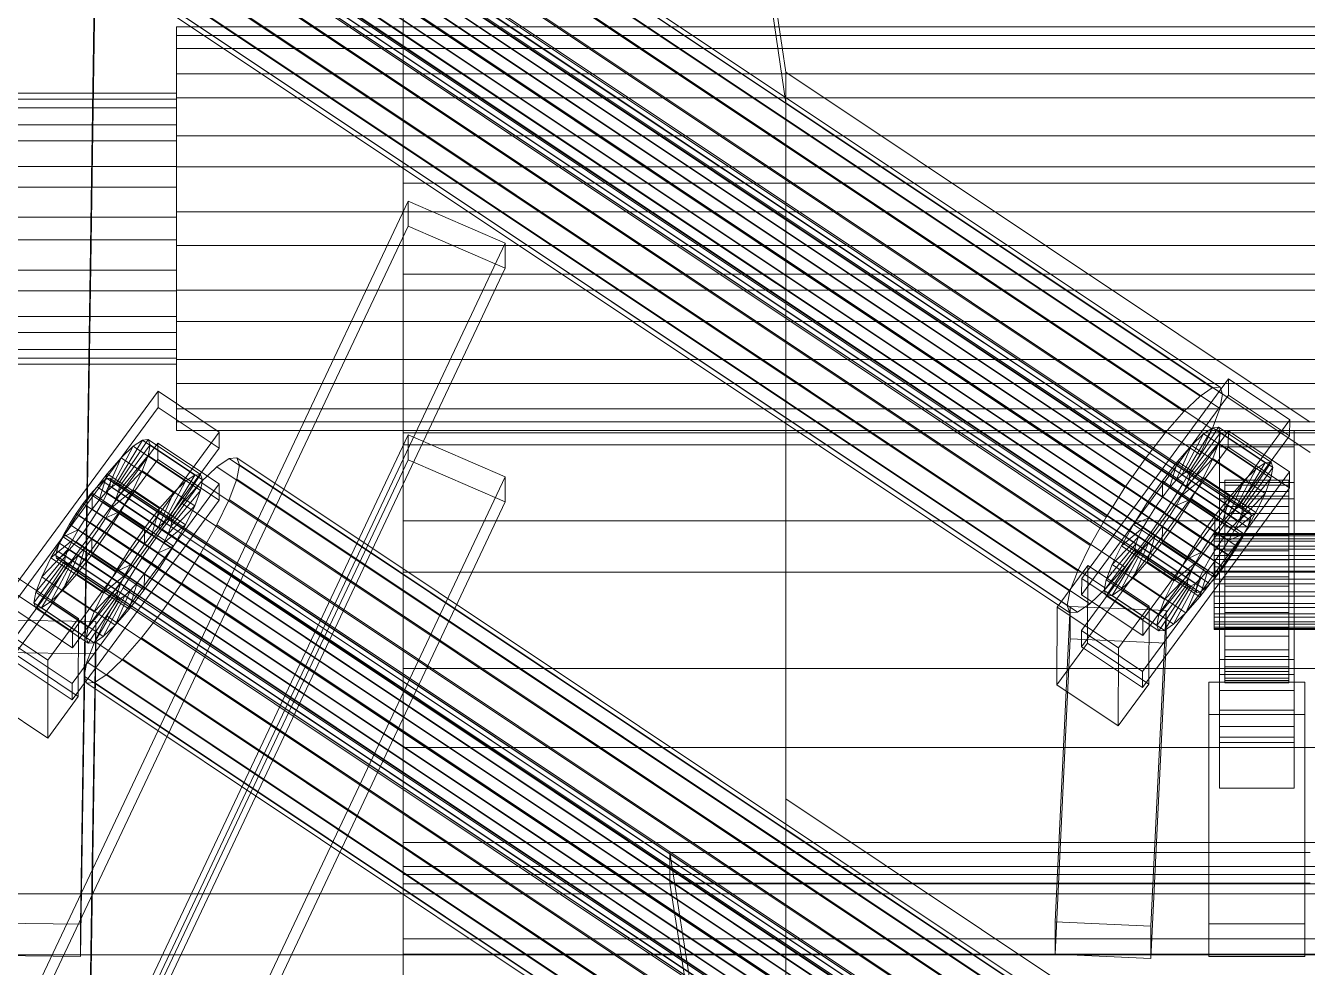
# Model space of a CAD drawing. Header units: millimetres. Extents: x -1970 to 34302, y -65268 to 6837.
# Drawn here: x -370.8 to -130.5, y -32648.5 to -32471.9 of the extents above; entities that cross this region are included whole.
import ezdxf

# ---------------------------------------------------------------- set-up
doc = ezdxf.new("R2010")
doc.units = ezdxf.units.MM
doc.layers.add('frontal_C01', color=7, linetype='Continuous', lineweight=0)
doc.layers.add('frontal_C02', color=7, linetype='Continuous', lineweight=0)

msp = doc.modelspace()

# ---------------------------------------------------------------- linework, layer by layer
at = {"layer": 'frontal_C01'}
for p, q in [((-250, -32332.673), (-228.298, -32480.607)), ((-228.298, -32486.326), (-250, -32338.392)), ((-332.629, -32416.798), (-148.32, -32539.796)), ((-331.181, -32416.683), (-146.872, -32539.682)), ((-334.938, -32418.346), (-150.629, -32541.344)), ((-330.692, -32418.009), (-146.383, -32541.007)), ((-357.415, -32422.101), (-143.617, -32564.778)), ((-356.348, -32421.082), (-142.549, -32563.76)), ((-355.53, -32420.534), (-141.731, -32563.211)), ((-355.022, -32421.911), (-141.224, -32564.589)), ((-355.017, -32420.493), (-141.218, -32563.171)), ((-354.844, -32420.963), (-141.045, -32563.641)), ((-337.95, -32421.221), (-153.641, -32544.219)), ((-331.197, -32420.685), (-146.887, -32543.684)), ((-358.659, -32423.52), (-144.861, -32566.198)), ((-355.541, -32423.273), (-141.742, -32565.951)), ((-332.659, -32424.529), (-148.35, -32547.528)), ((-146.196, -32567.922), (-359.995, -32425.244)), ((-357.434, -32426.845), (-143.635, -32569.523)), ((-356.363, -32424.956), (-142.565, -32567.634)), ((-341.461, -32425.227), (-157.152, -32548.225)), ((-362.578, -32429.121), (-148.779, -32571.799)), ((-361.332, -32427.154), (-147.533, -32569.832)), ((-358.68, -32428.812), (-144.881, -32571.49)), ((-334.981, -32429.279), (-150.672, -32552.278)), ((-363.648, -32431.011), (-149.85, -32573.689)), ((-360.017, -32430.723), (-146.218, -32573.401)), ((-160.922, -32553.09), (-345.231, -32430.092)), ((-364.989, -32434.056), (-151.191, -32576.734)), ((-364.471, -32432.694), (-150.672, -32575.372)), ((-362.596, -32433.866), (-148.798, -32576.544)), ((-361.352, -32432.447), (-147.554, -32575.124)), ((-365.168, -32435.004), (-151.369, -32577.682)), ((-364.995, -32435.474), (-151.196, -32578.152)), ((-364.482, -32435.433), (-150.683, -32578.111)), ((-363.664, -32434.885), (-149.865, -32577.563)), ((-349.002, -32435.484), (-164.693, -32558.482)), ((-338.003, -32434.612), (-153.694, -32557.61)), ((-352.519, -32441.035), (-168.21, -32564.033)), ((-341.52, -32440.163), (-157.211, -32563.161)), ((-345.291, -32445.554), (-160.982, -32568.553)), ((-357.646, -32447.376), (-360.514, -32640.376)), ((-355.541, -32446.367), (-171.232, -32569.365)), ((-357.863, -32451.117), (-173.554, -32574.115)), ((-349.061, -32450.419), (-164.752, -32573.417)), ((-360.514, -32646.464), (-357.646, -32453.464)), ((-359.326, -32454.961), (-175.016, -32577.959)), ((-352.572, -32454.426), (-168.263, -32577.424)), ((-300, -32501.4), (-300, -32455.157)), ((-359.83, -32457.637), (-175.521, -32580.635)), ((-355.584, -32457.301), (-171.275, -32580.299)), ((-359.341, -32458.963), (-175.032, -32581.961)), ((-357.893, -32458.848), (-173.584, -32581.846)), ((-342.5, -32476.171), (-342.5, -32472.077)), ((-342.5, -32472.077), (-342.5, -32473.747)), ((342.5, -32472.077), (-342.5, -32472.077)), ((-300, -32471.662), (-300, -32518.488)), ((-342.5, -32473.747), (-342.5, -32480.929)), ((342.5, -32473.747), (-342.5, -32473.747)), ((-342.5, -32485.407), (-342.5, -32476.171)), ((342.5, -32476.171), (-342.5, -32476.171)), ((-342.5, -32480.929), (-342.5, -32492.528)), ((342.5, -32480.929), (-342.5, -32480.929)), ((-130, -32546.206), (-228.298, -32480.607)), ((-228.298, -32480.607), (-228.298, -32616.845)), ((-228.298, -32480.607), (-228.298, -32486.326)), ((-342.5, -32484.533), (-450.5, -32484.533)), ((-342.5, -32485.654), (-342.5, -32484.533)), ((-342.5, -32484.533), (-342.5, -32487.28)), ((-342.5, -32485.654), (-450.5, -32485.654)), ((-342.5, -32498.378), (-342.5, -32485.407)), ((342.5, -32485.407), (-342.5, -32485.407)), ((-342.5, -32490.474), (-342.5, -32485.654)), ((-228.298, -32622.564), (-228.298, -32486.326)), ((-228.298, -32486.326), (-130, -32551.925)), ((-342.5, -32487.28), (-450.5, -32487.28)), ((-342.5, -32487.28), (-342.5, -32493.478)), ((-342.5, -32490.474), (-450.5, -32490.474)), ((-342.5, -32498.257), (-342.5, -32490.474)), ((-342.5, -32493.478), (-450.5, -32493.478)), ((-342.5, -32492.528), (-342.5, -32506.778)), ((342.5, -32492.528), (-342.5, -32492.528)), ((-342.5, -32493.478), (-342.5, -32502.183)), ((-342.5, -32498.257), (-450.5, -32498.257)), ((-342.5, -32507.82), (-342.5, -32498.257)), ((-342.5, -32513.11), (-342.5, -32498.378)), ((-342.5, -32498.378), (342.5, -32498.378)), ((-300, -32548.226), (-300, -32501.4)), ((300, -32501.4), (-300, -32501.4)), ((-450.5, -32502.183), (-342.5, -32502.183)), ((-342.5, -32502.183), (-342.5, -32512.069)), ((-342.5, -32507.82), (-450.5, -32507.82)), ((-342.5, -32506.778), (-342.5, -32521.511)), ((342.5, -32506.778), (-342.5, -32506.778)), ((-342.5, -32517.706), (-342.5, -32507.82)), ((-342.5, -32512.069), (-450.5, -32512.069)), ((-342.5, -32512.069), (-342.5, -32521.632)), ((-342.5, -32527.361), (-342.5, -32513.11)), ((342.5, -32513.11), (-342.5, -32513.11)), ((-342.5, -32517.706), (-450.5, -32517.706)), ((-342.5, -32526.411), (-342.5, -32517.706)), ((-300, -32518.488), (-300, -32564.732)), ((300, -32518.488), (-300, -32518.488)), ((-342.5, -32521.632), (-450.5, -32521.632)), ((-342.5, -32521.511), (-342.5, -32534.482)), ((342.5, -32521.511), (-342.5, -32521.511)), ((-342.5, -32521.632), (-342.5, -32529.415)), ((-342.5, -32526.411), (-450.5, -32526.411)), ((-342.5, -32532.608), (-342.5, -32526.411)), ((-342.5, -32538.96), (-342.5, -32527.361)), ((342.5, -32527.361), (-342.5, -32527.361)), ((-342.5, -32529.415), (-450.5, -32529.415)), ((-342.5, -32529.415), (-342.5, -32534.234)), ((-342.5, -32532.608), (-450.5, -32532.608)), ((-342.5, -32535.356), (-342.5, -32532.608)), ((-342.5, -32534.234), (-450.5, -32534.234)), ((-342.5, -32534.234), (-342.5, -32535.356)), ((-342.5, -32534.482), (-342.5, -32543.718)), ((342.5, -32534.482), (-342.5, -32534.482)), ((-342.5, -32535.356), (-450.5, -32535.356)), ((-342.5, -32546.141), (-342.5, -32538.96)), ((342.5, -32538.96), (-342.5, -32538.96)), ((-172.809, -32575.571), (-145.277, -32538.128)), ((-150.629, -32541.344), (-148.32, -32539.796)), ((-148.32, -32539.796), (-146.872, -32539.682)), ((-146.872, -32539.682), (-146.383, -32541.007)), ((-145.289, -32541.171), (-145.277, -32538.128)), ((-145.277, -32538.128), (-133.809, -32545.781)), ((-373.501, -32577.878), (-345.969, -32540.434)), ((-345.981, -32543.478), (-345.969, -32540.434)), ((-345.969, -32540.434), (-334.501, -32548.088)), ((-145.289, -32541.171), (-172.821, -32578.615)), ((-153.641, -32544.219), (-150.629, -32541.344)), ((-146.383, -32541.007), (-146.887, -32543.684)), ((-133.821, -32548.825), (-145.289, -32541.171)), ((-345.981, -32543.478), (-373.513, -32580.922)), ((-334.513, -32551.131), (-345.981, -32543.478)), ((-342.5, -32543.718), (-342.5, -32547.812)), ((342.5, -32543.718), (-342.5, -32543.718)), ((-157.152, -32548.225), (-153.641, -32544.219)), ((-146.887, -32543.684), (-148.35, -32547.528)), ((-342.5, -32547.812), (-342.5, -32546.141)), ((342.5, -32546.141), (-342.5, -32546.141)), ((-133.809, -32545.781), (-161.341, -32583.225)), ((-153.199, -32555.558), (-148.226, -32547.281)), ((-152.686, -32555.518), (-147.143, -32547.195)), ((-148.226, -32547.281), (-149.953, -32548.438)), ((-147.143, -32547.195), (-148.226, -32547.281)), ((-148.226, -32547.281), (-138.396, -32553.841)), ((-147.143, -32547.195), (-137.313, -32553.755)), ((-146.777, -32548.187), (-147.143, -32547.195)), ((-133.809, -32545.781), (-133.821, -32548.825)), ((-334.501, -32548.088), (-362.033, -32585.531)), ((-353.892, -32557.865), (-348.918, -32549.587)), ((-353.378, -32557.824), (-347.835, -32549.502)), ((-348.918, -32549.587), (-350.645, -32550.745)), ((-347.835, -32549.502), (-348.918, -32549.587)), ((-348.918, -32549.587), (-339.088, -32556.147)), ((-347.835, -32549.502), (-338.005, -32556.062)), ((-347.47, -32550.493), (-347.835, -32549.502)), ((342.5, -32547.812), (-342.5, -32547.812)), ((-334.501, -32548.088), (-334.513, -32551.131)), ((-300, -32592.444), (-300, -32548.226)), ((300, -32548.226), (-300, -32548.226)), ((-172.847, -32585.311), (-145.315, -32547.868)), ((-161.353, -32586.268), (-133.821, -32548.825)), ((-160.922, -32553.09), (-157.152, -32548.225)), ((-154.017, -32556.107), (-149.953, -32548.438)), ((-152.513, -32555.987), (-146.777, -32548.187)), ((-149.953, -32548.438), (-152.207, -32550.589)), ((-148.35, -32547.528), (-150.672, -32552.278)), ((-149.953, -32548.438), (-140.123, -32554.998)), ((-147.155, -32550.188), (-146.777, -32548.187)), ((-147, -32550.863), (-147, -32547.819)), ((-147, -32547.819), (-133, -32547.819)), ((-147, -32593.541), (-147, -32547.819)), ((-146.777, -32548.187), (-136.948, -32554.746)), ((-145.327, -32550.911), (-145.315, -32547.868)), ((-145.315, -32547.868), (-133.847, -32555.521)), ((-133, -32547.819), (-133, -32550.863)), ((-133, -32547.819), (-133, -32593.541)), ((-373.539, -32587.618), (-346.008, -32550.175)), ((-362.045, -32588.575), (-334.513, -32551.131)), ((-354.71, -32558.413), (-350.645, -32550.745)), ((-353.205, -32558.294), (-347.47, -32550.493)), ((-350.645, -32550.745), (-352.899, -32552.896)), ((-350.645, -32550.745), (-340.816, -32557.305)), ((-347.847, -32552.495), (-347.47, -32550.493)), ((-347.47, -32550.493), (-337.64, -32557.053)), ((-346.02, -32553.218), (-346.008, -32550.175)), ((-346.008, -32550.175), (-334.539, -32557.828)), ((-145.327, -32550.911), (-172.859, -32588.355)), ((-155.085, -32557.125), (-152.207, -32550.589)), ((-152.207, -32550.589), (-154.833, -32553.586)), ((-152.692, -32556.936), (-147.155, -32550.188)), ((-152.207, -32550.589), (-142.377, -32557.149)), ((-148.249, -32553.064), (-147.155, -32550.188)), ((-147.155, -32550.188), (-137.325, -32556.748)), ((-133, -32550.863), (-147, -32550.863)), ((-147, -32550.863), (-147, -32596.585)), ((-133.859, -32558.565), (-145.327, -32550.911)), ((-133, -32596.585), (-133, -32550.863)), ((-346.02, -32553.218), (-373.551, -32590.662)), ((-355.777, -32559.432), (-352.899, -32552.896)), ((-352.899, -32552.896), (-355.525, -32555.893)), ((-353.384, -32559.242), (-347.847, -32552.495)), ((-352.899, -32552.896), (-343.069, -32559.456)), ((-348.941, -32555.371), (-347.847, -32552.495)), ((-347.847, -32552.495), (-338.017, -32559.055)), ((-334.551, -32560.872), (-346.02, -32553.218)), ((-332.629, -32553.036), (-334.938, -32554.584)), ((-331.181, -32552.922), (-332.629, -32553.036)), ((-332.629, -32553.036), (-148.32, -32676.035)), ((-331.197, -32556.924), (-330.692, -32554.247)), ((-330.692, -32554.247), (-331.181, -32552.922)), ((-331.181, -32552.922), (-146.872, -32675.92)), ((-330.692, -32554.247), (-146.383, -32677.246)), ((-164.693, -32558.482), (-160.922, -32553.09)), ((-154.833, -32553.586), (-157.653, -32557.225)), ((-156.329, -32558.545), (-154.833, -32553.586)), ((-154.833, -32553.586), (-145.003, -32560.146)), ((-150.672, -32552.278), (-153.694, -32557.61)), ((-153.21, -32558.298), (-148.249, -32553.064)), ((-149.985, -32556.617), (-148.249, -32553.064)), ((-148.249, -32553.064), (-138.419, -32559.624)), ((-138.396, -32553.841), (-143.369, -32562.118)), ((-137.313, -32553.755), (-142.856, -32562.077)), ((-140.123, -32554.998), (-138.396, -32553.841)), ((-138.396, -32553.841), (-137.313, -32553.755)), ((-137.313, -32553.755), (-136.948, -32554.746)), ((-355.525, -32555.893), (-358.345, -32559.532)), ((-357.021, -32560.852), (-355.525, -32555.893)), ((-355.53, -32556.772), (-356.348, -32557.32)), ((-355.017, -32556.731), (-355.53, -32556.772)), ((-355.53, -32556.772), (-141.731, -32699.45)), ((-355.525, -32555.893), (-345.695, -32562.453)), ((-354.844, -32557.201), (-355.017, -32556.731)), ((-355.017, -32556.731), (-141.218, -32699.409)), ((-353.902, -32560.604), (-348.941, -32555.371)), ((-350.678, -32558.924), (-348.941, -32555.371)), ((-348.941, -32555.371), (-339.111, -32561.931)), ((-339.088, -32556.147), (-344.062, -32564.425)), ((-338.005, -32556.062), (-343.549, -32564.384)), ((-340.816, -32557.305), (-339.088, -32556.147)), ((-339.088, -32556.147), (-338.005, -32556.062)), ((-338.005, -32556.062), (-337.64, -32557.053)), ((-334.938, -32554.584), (-337.95, -32557.459)), ((-334.938, -32554.584), (-150.629, -32677.582)), ((-133.847, -32555.521), (-161.379, -32592.965)), ((-155.085, -32557.125), (-154.017, -32556.107)), ((-154.033, -32559.981), (-149.985, -32556.617)), ((-154.017, -32556.107), (-153.199, -32555.558)), ((-144.188, -32562.666), (-154.017, -32556.107)), ((-153.199, -32555.558), (-152.686, -32555.518)), ((-143.369, -32562.118), (-153.199, -32555.558)), ((-152.513, -32555.987), (-152.692, -32556.936)), ((-142.856, -32562.077), (-152.686, -32555.518)), ((-152.686, -32555.518), (-152.513, -32555.987)), ((-142.683, -32562.547), (-152.513, -32555.987)), ((-152.246, -32560.606), (-149.985, -32556.617)), ((-149.985, -32556.617), (-140.156, -32563.177)), ((-140.123, -32554.998), (-144.188, -32562.666)), ((-137.325, -32556.748), (-142.862, -32563.495)), ((-136.948, -32554.746), (-142.683, -32562.547)), ((-142.377, -32557.149), (-140.123, -32554.998)), ((-137.325, -32556.748), (-138.419, -32559.624)), ((-136.948, -32554.746), (-137.325, -32556.748)), ((-133.847, -32555.521), (-133.859, -32558.565)), ((-334.539, -32557.828), (-362.071, -32595.271)), ((-357.415, -32558.339), (-358.659, -32559.758)), ((-356.348, -32557.32), (-357.415, -32558.339)), ((-357.415, -32558.339), (-143.617, -32701.017)), ((-356.348, -32557.32), (-142.549, -32699.998)), ((-355.777, -32559.432), (-354.71, -32558.413)), ((-355.541, -32559.511), (-355.022, -32558.149)), ((-355.022, -32558.149), (-354.844, -32557.201)), ((-355.022, -32558.149), (-141.224, -32700.827)), ((-354.844, -32557.201), (-141.045, -32699.879)), ((-354.725, -32562.287), (-350.678, -32558.924)), ((-354.71, -32558.413), (-353.892, -32557.865)), ((-344.88, -32564.973), (-354.71, -32558.413)), ((-353.384, -32559.242), (-353.902, -32560.604)), ((-353.892, -32557.865), (-353.378, -32557.824)), ((-344.062, -32564.425), (-353.892, -32557.865)), ((-353.205, -32558.294), (-353.384, -32559.242)), ((-343.554, -32565.802), (-353.384, -32559.242)), ((-343.549, -32564.384), (-353.378, -32557.824)), ((-353.378, -32557.824), (-353.205, -32558.294)), ((-343.376, -32564.854), (-353.205, -32558.294)), ((-352.938, -32562.912), (-350.678, -32558.924)), ((-350.678, -32558.924), (-340.848, -32565.484)), ((-340.816, -32557.305), (-344.88, -32564.973)), ((-338.017, -32559.055), (-343.554, -32565.802)), ((-337.64, -32557.053), (-343.376, -32564.854)), ((-343.069, -32559.456), (-340.816, -32557.305)), ((-337.95, -32557.459), (-341.461, -32561.465)), ((-338.017, -32559.055), (-339.111, -32561.931)), ((-337.64, -32557.053), (-338.017, -32559.055)), ((-337.95, -32557.459), (-153.641, -32680.457)), ((-334.539, -32557.828), (-334.551, -32560.872)), ((-332.659, -32560.768), (-331.197, -32556.924)), ((-331.197, -32556.924), (-146.887, -32679.922)), ((-168.21, -32564.033), (-164.693, -32558.482)), ((-161.391, -32596.008), (-133.859, -32558.565)), ((-157.653, -32557.225), (-160.474, -32561.258)), ((-157.653, -32557.225), (-157.665, -32560.269)), ((-157.665, -32560.269), (-156.329, -32558.545)), ((-147.823, -32563.785), (-157.653, -32557.225)), ((-153.694, -32557.61), (-157.211, -32563.161)), ((-156.329, -32558.545), (-155.085, -32557.125)), ((-146.499, -32565.105), (-156.329, -32558.545)), ((-145.255, -32563.685), (-155.085, -32557.125)), ((-153.21, -32558.298), (-154.033, -32559.981)), ((-152.692, -32556.936), (-153.21, -32558.298)), ((-143.38, -32564.857), (-153.21, -32558.298)), ((-142.862, -32563.495), (-152.692, -32556.936)), ((-147, -32560.603), (-147, -32557.559)), ((-147, -32557.559), (-133, -32557.559)), ((-147, -32603.281), (-147, -32557.559)), ((-146, -32567.13), (-146, -32557.141)), ((-146, -32557.141), (-146, -32557.554)), ((-146, -32557.141), (-134, -32557.141)), ((-146, -32558.021), (-146, -32557.141)), ((-146, -32567.325), (-146, -32557.554)), ((-146, -32557.554), (-146, -32559.233)), ((-146, -32557.554), (-134, -32557.554)), ((-146, -32567.546), (-146, -32558.021)), ((-146, -32558.021), (-134, -32558.021)), ((-146, -32560.134), (-146, -32558.021)), ((-146, -32568.12), (-146, -32559.233)), ((-146, -32559.233), (-146, -32562.062)), ((-146, -32559.233), (-134, -32559.233)), ((-142.377, -32557.149), (-145.255, -32563.685)), ((-145.003, -32560.146), (-142.377, -32557.149)), ((-134, -32557.554), (-134, -32557.141)), ((-134, -32557.141), (-134, -32567.13)), ((-134, -32557.141), (-134, -32558.021)), ((-134, -32559.233), (-134, -32557.554)), ((-134, -32557.554), (-134, -32567.325)), ((-134, -32558.021), (-134, -32567.546)), ((-134, -32558.021), (-134, -32560.134)), ((-134, -32562.062), (-134, -32559.233)), ((-134, -32559.233), (-134, -32568.12)), ((-133, -32557.559), (-133, -32560.603)), ((-133, -32557.559), (-133, -32603.281)), ((-362.083, -32598.315), (-334.551, -32560.872)), ((-359.995, -32561.482), (-361.332, -32563.393)), ((-358.345, -32559.532), (-361.166, -32563.565)), ((-358.659, -32559.758), (-359.995, -32561.482)), ((-146.196, -32704.16), (-359.995, -32561.482)), ((-358.659, -32559.758), (-144.861, -32702.436)), ((-358.345, -32559.532), (-358.357, -32562.575)), ((-358.357, -32562.575), (-357.021, -32560.852)), ((-348.515, -32566.092), (-358.345, -32559.532)), ((-357.434, -32563.084), (-356.363, -32561.194)), ((-357.021, -32560.852), (-355.777, -32559.432)), ((-347.191, -32567.412), (-357.021, -32560.852)), ((-356.363, -32561.194), (-355.541, -32559.511)), ((-356.363, -32561.194), (-142.565, -32703.872)), ((-345.947, -32565.992), (-355.777, -32559.432)), ((-355.541, -32559.511), (-141.742, -32702.189)), ((-353.902, -32560.604), (-354.725, -32562.287)), ((-344.073, -32567.164), (-353.902, -32560.604)), ((-343.069, -32559.456), (-345.947, -32565.992)), ((-345.695, -32562.453), (-343.069, -32559.456)), ((-341.461, -32561.465), (-345.231, -32566.33)), ((-341.461, -32561.465), (-157.152, -32684.464)), ((-334.981, -32565.518), (-332.659, -32560.768)), ((-332.659, -32560.768), (-148.35, -32683.766)), ((-160.474, -32561.258), (-163.105, -32565.41)), ((-159.001, -32562.179), (-160.474, -32561.258)), ((-160.474, -32561.258), (-150.644, -32567.818)), ((-159.001, -32562.179), (-157.665, -32560.269)), ((-157.665, -32560.269), (-147.835, -32566.829)), ((-154.033, -32559.981), (-155.103, -32561.87)), ((-155.103, -32561.87), (-152.246, -32560.606)), ((-154.877, -32564.758), (-152.246, -32560.606)), ((-144.203, -32566.541), (-154.033, -32559.981)), ((-152.246, -32560.606), (-142.416, -32567.166)), ((-147.823, -32563.785), (-145.003, -32560.146)), ((-133, -32560.603), (-147, -32560.603)), ((-147, -32560.603), (-147, -32606.325)), ((-145.003, -32560.146), (-146.499, -32565.105)), ((-146, -32568.548), (-146, -32560.134)), ((-146, -32560.134), (-134, -32560.134)), ((-146, -32563.337), (-146, -32560.134)), ((-138.419, -32559.624), (-143.38, -32564.857)), ((-138.419, -32559.624), (-140.156, -32563.177)), ((-134, -32560.134), (-134, -32568.548)), ((-134, -32560.134), (-134, -32563.337)), ((-133, -32606.325), (-133, -32560.603)), ((-361.166, -32563.565), (-363.797, -32567.717)), ((-361.332, -32563.393), (-362.578, -32565.359)), ((-361.332, -32563.393), (-147.533, -32706.07)), ((-359.693, -32564.486), (-361.166, -32563.565)), ((-361.166, -32563.565), (-351.336, -32570.125)), ((-359.693, -32564.486), (-358.357, -32562.575)), ((-358.68, -32565.05), (-357.434, -32563.084)), ((-358.357, -32562.575), (-348.527, -32569.135)), ((-357.434, -32563.084), (-143.635, -32705.761)), ((-354.725, -32562.287), (-355.796, -32564.177)), ((-355.796, -32564.177), (-352.938, -32562.912)), ((-355.569, -32567.065), (-352.938, -32562.912)), ((-344.895, -32568.847), (-354.725, -32562.287)), ((-352.938, -32562.912), (-343.108, -32569.472)), ((-348.515, -32566.092), (-345.695, -32562.453)), ((-345.695, -32562.453), (-347.191, -32567.412)), ((-339.111, -32561.931), (-344.073, -32567.164)), ((-339.111, -32561.931), (-340.848, -32565.484)), ((-171.232, -32569.365), (-168.21, -32564.033)), ((-157.211, -32563.161), (-160.982, -32568.553)), ((-160.247, -32564.146), (-159.001, -32562.179)), ((-149.171, -32568.739), (-159.001, -32562.179)), ((-156.35, -32563.837), (-157.686, -32565.747)), ((-155.103, -32561.87), (-156.35, -32563.837)), ((-156.35, -32563.837), (-154.877, -32564.758)), ((-146.52, -32570.397), (-156.35, -32563.837)), ((-145.274, -32568.43), (-155.103, -32561.87)), ((-150.644, -32567.818), (-147.823, -32563.785)), ((-147.835, -32566.829), (-147.823, -32563.785)), ((-145.255, -32563.685), (-146.499, -32565.105)), ((-146, -32569.461), (-146, -32562.062)), ((-146, -32562.062), (-146, -32565.849)), ((-146, -32562.062), (-134, -32562.062)), ((-146, -32570.065), (-146, -32563.337)), ((-146, -32563.337), (-134, -32563.337)), ((-146, -32567.411), (-146, -32563.337)), ((-144.188, -32562.666), (-145.255, -32563.685)), ((-140.156, -32563.177), (-144.203, -32566.541)), ((-143.369, -32562.118), (-144.188, -32562.666)), ((-143.617, -32564.778), (-142.549, -32563.76)), ((-143.38, -32564.857), (-142.862, -32563.495)), ((-142.856, -32562.077), (-143.369, -32562.118)), ((-142.862, -32563.495), (-142.683, -32562.547)), ((-142.683, -32562.547), (-142.856, -32562.077)), ((-142.549, -32563.76), (-141.731, -32563.211)), ((-140.156, -32563.177), (-142.416, -32567.166)), ((-141.731, -32563.211), (-141.218, -32563.171)), ((-141.045, -32563.641), (-141.224, -32564.589)), ((-141.218, -32563.171), (-141.045, -32563.641)), ((-134, -32565.849), (-134, -32562.062)), ((-134, -32562.062), (-134, -32569.461)), ((-134, -32563.337), (-134, -32570.065)), ((-134, -32563.337), (-134, -32567.411)), ((-360.939, -32566.453), (-363.797, -32567.717)), ((-362.578, -32565.359), (-363.648, -32567.249)), ((-362.578, -32565.359), (-148.779, -32708.037)), ((-362.01, -32568.342), (-360.939, -32566.453)), ((-360.939, -32566.453), (-359.693, -32564.486)), ((-351.109, -32573.013), (-360.939, -32566.453)), ((-360.017, -32566.961), (-358.68, -32565.05)), ((-349.863, -32571.046), (-359.693, -32564.486)), ((-358.68, -32565.05), (-144.881, -32707.728)), ((-357.042, -32566.144), (-358.378, -32568.054)), ((-355.796, -32564.177), (-357.042, -32566.144)), ((-357.042, -32566.144), (-355.569, -32567.065)), ((-347.212, -32572.704), (-357.042, -32566.144)), ((-345.966, -32570.737), (-355.796, -32564.177)), ((-351.336, -32570.125), (-348.515, -32566.092)), ((-345.231, -32566.33), (-349.002, -32571.722)), ((-348.527, -32569.135), (-348.515, -32566.092)), ((-345.947, -32565.992), (-347.191, -32567.412)), ((-344.88, -32564.973), (-345.947, -32565.992)), ((-160.922, -32689.328), (-345.231, -32566.33)), ((-340.848, -32565.484), (-344.895, -32568.847)), ((-344.062, -32564.425), (-344.88, -32564.973)), ((-344.073, -32567.164), (-343.554, -32565.802)), ((-343.549, -32564.384), (-344.062, -32564.425)), ((-343.554, -32565.802), (-343.376, -32564.854)), ((-343.376, -32564.854), (-343.549, -32564.384)), ((-340.848, -32565.484), (-343.108, -32569.472)), ((-338.003, -32570.85), (-334.981, -32565.518)), ((-334.981, -32565.518), (-150.672, -32688.516)), ((-300, -32564.732), (-300, -32607.242)), ((300, -32564.732), (-300, -32564.732)), ((-163.105, -32565.41), (-165.365, -32569.399)), ((-161.318, -32566.035), (-165.365, -32569.399)), ((-160.247, -32564.146), (-163.105, -32565.41)), ((-163.105, -32565.41), (-153.275, -32571.97)), ((-162.14, -32567.718), (-161.318, -32566.035)), ((-161.318, -32566.035), (-160.247, -32564.146)), ((-151.488, -32572.595), (-161.318, -32566.035)), ((-150.417, -32570.706), (-160.247, -32564.146)), ((-157.686, -32565.747), (-159.022, -32567.471)), ((-157.698, -32568.791), (-154.877, -32564.758)), ((-157.686, -32565.747), (-157.698, -32568.791)), ((-147.856, -32572.307), (-157.686, -32565.747)), ((-154.877, -32564.758), (-145.047, -32571.318)), ((-146.499, -32565.105), (-147.835, -32566.829)), ((-146.196, -32567.922), (-144.861, -32566.198)), ((-146, -32571.254), (-146, -32565.849)), ((-146, -32565.849), (-146, -32570.336)), ((-146, -32565.849), (-134, -32565.849)), ((-144.861, -32566.198), (-143.617, -32564.778)), ((-144.203, -32566.541), (-143.38, -32564.857)), ((-141.742, -32565.951), (-142.565, -32567.634)), ((-141.224, -32564.589), (-141.742, -32565.951)), ((-134, -32570.336), (-134, -32565.849)), ((-134, -32565.849), (-134, -32571.254)), ((-363.797, -32567.717), (-366.057, -32571.706)), ((-362.01, -32568.342), (-366.057, -32571.706)), ((-363.648, -32567.249), (-364.471, -32568.932)), ((-363.797, -32567.717), (-353.967, -32574.277)), ((-363.648, -32567.249), (-149.85, -32709.927)), ((-362.833, -32570.025), (-362.01, -32568.342)), ((-362.596, -32570.104), (-361.352, -32568.685)), ((-352.18, -32574.902), (-362.01, -32568.342)), ((-361.352, -32568.685), (-360.017, -32566.961)), ((-361.352, -32568.685), (-147.554, -32711.362)), ((-360.017, -32566.961), (-146.218, -32709.639)), ((-358.378, -32568.054), (-359.714, -32569.778)), ((-358.39, -32571.098), (-355.569, -32567.065)), ((-358.378, -32568.054), (-358.39, -32571.098)), ((-348.548, -32574.614), (-358.378, -32568.054)), ((-355.569, -32567.065), (-345.739, -32573.625)), ((-347.191, -32567.412), (-348.527, -32569.135)), ((-345.966, -32570.737), (-344.895, -32568.847)), ((-344.895, -32568.847), (-344.073, -32567.164)), ((-162.14, -32567.718), (-167.102, -32572.952)), ((-160.982, -32568.553), (-164.752, -32573.417)), ((-160.266, -32568.891), (-163.144, -32575.427)), ((-162.659, -32569.08), (-162.14, -32567.718)), ((-152.311, -32574.278), (-162.14, -32567.718)), ((-160.266, -32568.891), (-161.333, -32569.909)), ((-159.022, -32567.471), (-160.518, -32572.43)), ((-160.518, -32572.43), (-157.698, -32568.791)), ((-159.022, -32567.471), (-160.266, -32568.891)), ((-150.436, -32575.451), (-160.266, -32568.891)), ((-149.192, -32574.031), (-159.022, -32567.471)), ((-157.698, -32568.791), (-147.868, -32575.351)), ((-153.275, -32571.97), (-150.644, -32567.818)), ((-150.644, -32567.818), (-149.171, -32568.739)), ((-149.171, -32568.739), (-150.417, -32570.706)), ((-147.835, -32566.829), (-149.171, -32568.739)), ((-148, -32567.546), (-148, -32567.13)), ((-148, -32567.13), (-148, -32567.325)), ((-148, -32567.13), (148, -32567.13)), ((-148, -32567.325), (-148, -32568.12)), ((-148, -32567.325), (148, -32567.325)), ((-148, -32568.548), (-148, -32567.546)), ((-148, -32567.546), (148, -32567.546)), ((-148, -32568.12), (-148, -32569.461)), ((-148, -32568.12), (148, -32568.12)), ((-148, -32570.065), (-148, -32568.548)), ((-148, -32568.548), (148, -32568.548)), ((-147.533, -32569.832), (-146.196, -32567.922)), ((-146.52, -32570.397), (-145.274, -32568.43)), ((-146, -32567.325), (-146, -32567.13)), ((-134, -32567.13), (-146, -32567.13)), ((-146, -32567.13), (-146, -32567.546)), ((-146, -32568.12), (-146, -32567.325)), ((-134, -32567.325), (-146, -32567.325)), ((-146, -32571.994), (-146, -32567.411)), ((-146, -32567.411), (-134, -32567.411)), ((-146, -32572.078), (-146, -32567.411)), ((-134, -32567.546), (-146, -32567.546)), ((-146, -32567.546), (-146, -32568.548)), ((-146, -32569.461), (-146, -32568.12)), ((-134, -32568.12), (-146, -32568.12)), ((-134, -32568.548), (-146, -32568.548)), ((-146, -32568.548), (-146, -32570.065)), ((-145.274, -32568.43), (-144.203, -32566.541)), ((-142.416, -32567.166), (-145.274, -32568.43)), ((-142.416, -32567.166), (-145.047, -32571.318)), ((-142.565, -32567.634), (-143.635, -32569.523)), ((-134, -32567.13), (-134, -32567.325)), ((-134, -32567.546), (-134, -32567.13)), ((-134, -32567.325), (-134, -32568.12)), ((-134, -32567.411), (-134, -32571.994)), ((-134, -32567.411), (-134, -32572.078)), ((-134, -32568.548), (-134, -32567.546)), ((-134, -32568.12), (-134, -32569.461)), ((-134, -32570.065), (-134, -32568.548)), ((-362.833, -32570.025), (-367.794, -32575.259)), ((-364.989, -32570.294), (-365.168, -32571.242)), ((-365.168, -32571.242), (-364.995, -32571.712)), ((-365.168, -32571.242), (-151.369, -32713.92)), ((-364.471, -32568.932), (-364.989, -32570.294)), ((-364.989, -32570.294), (-151.191, -32712.972)), ((-364.482, -32571.671), (-363.664, -32571.123)), ((-364.471, -32568.932), (-150.672, -32711.61)), ((-360.958, -32571.198), (-363.836, -32577.734)), ((-363.664, -32571.123), (-362.596, -32570.104)), ((-363.664, -32571.123), (-149.865, -32713.801)), ((-363.351, -32571.387), (-362.833, -32570.025)), ((-353.003, -32576.585), (-362.833, -32570.025)), ((-362.596, -32570.104), (-148.798, -32712.782)), ((-360.958, -32571.198), (-362.025, -32572.216)), ((-359.714, -32569.778), (-361.21, -32574.737)), ((-361.21, -32574.737), (-358.39, -32571.098)), ((-359.714, -32569.778), (-360.958, -32571.198)), ((-351.128, -32577.757), (-360.958, -32571.198)), ((-349.884, -32576.338), (-359.714, -32569.778)), ((-358.39, -32571.098), (-348.56, -32577.658)), ((-353.967, -32574.277), (-351.336, -32570.125)), ((-351.336, -32570.125), (-349.863, -32571.046)), ((-349.863, -32571.046), (-351.109, -32573.013)), ((-348.527, -32569.135), (-349.863, -32571.046)), ((-347.212, -32572.704), (-345.966, -32570.737)), ((-343.108, -32569.472), (-345.966, -32570.737)), ((-343.108, -32569.472), (-345.739, -32573.625)), ((-341.52, -32576.401), (-338.003, -32570.85)), ((-338.003, -32570.85), (-153.694, -32693.848)), ((-173.554, -32574.115), (-171.232, -32569.365)), ((-162.837, -32570.029), (-168.573, -32577.829)), ((-162.664, -32570.498), (-168.208, -32578.821)), ((-162.659, -32569.08), (-168.196, -32575.828)), ((-162.151, -32570.458), (-167.125, -32578.735)), ((-165.365, -32569.399), (-167.102, -32572.952)), ((-161.333, -32569.909), (-165.397, -32577.578)), ((-165.365, -32569.399), (-155.535, -32575.959)), ((-162.837, -32570.029), (-162.659, -32569.08)), ((-162.664, -32570.498), (-162.837, -32570.029)), ((-153.008, -32576.589), (-162.837, -32570.029)), ((-162.151, -32570.458), (-162.664, -32570.498)), ((-152.835, -32577.058), (-162.664, -32570.498)), ((-152.829, -32575.64), (-162.659, -32569.08)), ((-161.333, -32569.909), (-162.151, -32570.458)), ((-152.321, -32577.018), (-162.151, -32570.458)), ((-151.503, -32576.469), (-161.333, -32569.909)), ((-153.275, -32571.97), (-150.417, -32570.706)), ((-150.417, -32570.706), (-151.488, -32572.595)), ((-148.779, -32571.799), (-147.533, -32569.832)), ((-148, -32569.461), (-148, -32571.254)), ((-148, -32569.461), (148, -32569.461)), ((-148, -32571.994), (-148, -32570.065)), ((-148, -32570.065), (148, -32570.065)), ((-148, -32571.254), (-148, -32573.38)), ((-148, -32571.254), (148, -32571.254)), ((-145.047, -32571.318), (-147.868, -32575.351)), ((-147.856, -32572.307), (-146.52, -32570.397)), ((-145.047, -32571.318), (-146.52, -32570.397)), ((-146, -32571.254), (-146, -32569.461)), ((-134, -32569.461), (-146, -32569.461)), ((-134, -32570.065), (-146, -32570.065)), ((-146, -32570.065), (-146, -32571.994)), ((-146, -32570.336), (-146, -32573.38)), ((-134, -32570.336), (-146, -32570.336)), ((-146, -32570.336), (-146, -32575.218)), ((-146, -32573.38), (-146, -32571.254)), ((-134, -32571.254), (-146, -32571.254)), ((-143.635, -32569.523), (-144.881, -32571.49)), ((-134, -32569.461), (-134, -32571.254)), ((-134, -32571.994), (-134, -32570.065)), ((-134, -32573.38), (-134, -32570.336)), ((-134, -32575.218), (-134, -32570.336)), ((-134, -32571.254), (-134, -32573.38)), ((-363.53, -32572.336), (-369.265, -32580.136)), ((-363.357, -32572.805), (-368.9, -32581.128)), ((-363.351, -32571.387), (-368.888, -32578.134)), ((-362.843, -32572.765), (-367.817, -32581.042)), ((-366.057, -32571.706), (-367.794, -32575.259)), ((-362.025, -32572.216), (-366.09, -32579.884)), ((-366.057, -32571.706), (-356.228, -32578.266)), ((-364.995, -32571.712), (-364.482, -32571.671)), ((-364.995, -32571.712), (-151.196, -32714.39)), ((-364.482, -32571.671), (-150.683, -32714.349)), ((-363.53, -32572.336), (-363.351, -32571.387)), ((-363.357, -32572.805), (-363.53, -32572.336)), ((-353.7, -32578.895), (-363.53, -32572.336)), ((-362.843, -32572.765), (-363.357, -32572.805)), ((-353.527, -32579.365), (-363.357, -32572.805)), ((-353.521, -32577.947), (-363.351, -32571.387)), ((-362.025, -32572.216), (-362.843, -32572.765)), ((-353.014, -32579.325), (-362.843, -32572.765)), ((-352.196, -32578.776), (-362.025, -32572.216)), ((-353.967, -32574.277), (-351.109, -32573.013)), ((-349.002, -32571.722), (-352.519, -32577.273)), ((-351.109, -32573.013), (-352.18, -32574.902)), ((-349.002, -32571.722), (-164.693, -32694.72)), ((-345.739, -32573.625), (-348.56, -32577.658)), ((-348.548, -32574.614), (-347.212, -32572.704)), ((-345.739, -32573.625), (-347.212, -32572.704)), ((-177.394, -32580.899), (-171.658, -32573.098)), ((-171.715, -32587.708), (-171.658, -32573.098)), ((-171.658, -32573.098), (-160.19, -32580.751)), ((-164.752, -32573.417), (-168.263, -32577.424)), ((-167.102, -32572.952), (-168.196, -32575.828)), ((-167.102, -32572.952), (-157.272, -32579.512)), ((-163.144, -32575.427), (-160.518, -32572.43)), ((-160.518, -32572.43), (-150.688, -32578.99)), ((-155.535, -32575.959), (-153.275, -32571.97)), ((-155.535, -32575.959), (-151.488, -32572.595)), ((-151.488, -32572.595), (-152.311, -32574.278)), ((-150.672, -32575.372), (-149.85, -32573.689)), ((-149.85, -32573.689), (-148.779, -32571.799)), ((-149.192, -32574.031), (-147.856, -32572.307)), ((-148, -32574.205), (-148, -32571.994)), ((-148, -32571.994), (148, -32571.994)), ((-148, -32573.38), (-148, -32575.692)), ((148, -32573.38), (-148, -32573.38)), ((-147.868, -32575.351), (-147.856, -32572.307)), ((-146.218, -32573.401), (-147.554, -32575.124)), ((-144.881, -32571.49), (-146.218, -32573.401)), ((-134, -32571.994), (-146, -32571.994)), ((-146, -32571.994), (-146, -32574.205)), ((-146, -32574.205), (-146, -32572.078)), ((-146, -32572.078), (-134, -32572.078)), ((-146, -32577.021), (-146, -32572.078)), ((-146, -32573.38), (-134, -32573.38)), ((-146, -32575.692), (-146, -32573.38)), ((-134, -32574.205), (-134, -32571.994)), ((-134, -32572.078), (-134, -32574.205)), ((-134, -32572.078), (-134, -32577.021)), ((-134, -32573.38), (-134, -32575.692)), ((-372.35, -32575.405), (-360.882, -32583.058)), ((-367.794, -32575.259), (-368.888, -32578.134)), ((-367.794, -32575.259), (-357.964, -32581.819)), ((-363.836, -32577.734), (-361.21, -32574.737)), ((-361.21, -32574.737), (-351.38, -32581.297)), ((-356.228, -32578.266), (-353.967, -32574.277)), ((-356.228, -32578.266), (-352.18, -32574.902)), ((-352.18, -32574.902), (-353.003, -32576.585)), ((-349.884, -32576.338), (-348.548, -32574.614)), ((-348.56, -32577.658), (-348.548, -32574.614)), ((-175.016, -32577.959), (-173.554, -32574.115)), ((-172.809, -32575.571), (-172.821, -32578.615)), ((-161.341, -32583.225), (-172.809, -32575.571)), ((-168.196, -32575.828), (-168.573, -32577.829)), ((-168.196, -32575.828), (-158.366, -32582.388)), ((-165.397, -32577.578), (-163.144, -32575.427)), ((-163.144, -32575.427), (-153.314, -32581.987)), ((-158.366, -32582.388), (-152.829, -32575.64)), ((-157.272, -32579.512), (-152.311, -32574.278)), ((-157.272, -32579.512), (-155.535, -32575.959)), ((-153.314, -32581.987), (-150.436, -32575.451)), ((-152.829, -32575.64), (-153.008, -32576.589)), ((-152.311, -32574.278), (-152.829, -32575.64)), ((-151.503, -32576.469), (-150.436, -32575.451)), ((-151.191, -32576.734), (-150.672, -32575.372)), ((-150.688, -32578.99), (-149.192, -32574.031)), ((-147.868, -32575.351), (-150.688, -32578.99)), ((-150.436, -32575.451), (-149.192, -32574.031)), ((-147.554, -32575.124), (-148.798, -32576.544)), ((-148, -32576.547), (-148, -32574.205)), ((-148, -32574.205), (148, -32574.205)), ((-148, -32575.692), (-148, -32578.033)), ((-148, -32575.692), (148, -32575.692)), ((-134, -32574.205), (-146, -32574.205)), ((-146, -32574.205), (-146, -32576.547)), ((-146, -32575.692), (-146, -32575.218)), ((-146, -32575.218), (-146, -32580.16)), ((-146, -32575.218), (-134, -32575.218)), ((-146, -32578.033), (-146, -32575.692)), ((-134, -32575.692), (-146, -32575.692)), ((-134, -32576.547), (-134, -32574.205)), ((-134, -32580.16), (-134, -32575.218)), ((-134, -32575.218), (-134, -32575.692)), ((-134, -32575.692), (-134, -32578.033)), ((-362.033, -32585.531), (-373.501, -32577.878)), ((-368.888, -32578.134), (-369.265, -32580.136)), ((-368.888, -32578.134), (-359.058, -32584.694)), ((-366.09, -32579.884), (-363.836, -32577.734)), ((-363.836, -32577.734), (-354.006, -32584.294)), ((-359.058, -32584.694), (-353.521, -32577.947)), ((-357.964, -32581.819), (-353.003, -32576.585)), ((-357.964, -32581.819), (-356.228, -32578.266)), ((-352.519, -32577.273), (-355.541, -32582.605)), ((-354.006, -32584.294), (-351.128, -32577.757)), ((-353.521, -32577.947), (-353.7, -32578.895)), ((-353.003, -32576.585), (-353.521, -32577.947)), ((-352.519, -32577.273), (-168.21, -32700.271)), ((-352.196, -32578.776), (-351.128, -32577.757)), ((-351.38, -32581.297), (-349.884, -32576.338)), ((-348.56, -32577.658), (-351.38, -32581.297)), ((-351.128, -32577.757), (-349.884, -32576.338)), ((-345.291, -32581.793), (-341.52, -32576.401)), ((-341.52, -32576.401), (-157.211, -32699.399)), ((-175.521, -32580.635), (-175.016, -32577.959)), ((-168.263, -32577.424), (-171.275, -32580.299)), ((-168.573, -32577.829), (-168.208, -32578.821)), ((-168.573, -32577.829), (-158.743, -32584.389)), ((-167.125, -32578.735), (-165.397, -32577.578)), ((-165.397, -32577.578), (-155.567, -32584.138)), ((-158.743, -32584.389), (-153.008, -32576.589)), ((-158.378, -32585.381), (-152.835, -32577.058)), ((-157.295, -32585.295), (-152.321, -32577.018)), ((-155.567, -32584.138), (-151.503, -32576.469)), ((-153.008, -32576.589), (-152.835, -32577.058)), ((-152.835, -32577.058), (-152.321, -32577.018)), ((-152.321, -32577.018), (-151.503, -32576.469)), ((-151.369, -32577.682), (-151.191, -32576.734)), ((-151.196, -32578.152), (-151.369, -32577.682)), ((-150.683, -32578.111), (-151.196, -32578.152)), ((-149.865, -32577.563), (-150.683, -32578.111)), ((-148.798, -32576.544), (-149.865, -32577.563)), ((-148, -32578.859), (-148, -32576.547)), ((-148, -32576.547), (148, -32576.547)), ((-148, -32578.033), (-148, -32580.244)), ((-148, -32578.033), (148, -32578.033)), ((-146, -32576.547), (-146, -32577.021)), ((-134, -32576.547), (-146, -32576.547)), ((-146, -32576.547), (-146, -32578.859)), ((-146, -32577.021), (-134, -32577.021)), ((-146, -32581.903), (-146, -32577.021)), ((-146, -32580.244), (-146, -32578.033)), ((-146, -32578.033), (-146, -32580.16)), ((-134, -32578.033), (-146, -32578.033)), ((-134, -32577.021), (-134, -32576.547)), ((-134, -32578.859), (-134, -32576.547)), ((-134, -32577.021), (-134, -32581.903)), ((-134, -32580.16), (-134, -32578.033)), ((-134, -32578.033), (-134, -32580.244)), ((-373.513, -32580.922), (-362.045, -32588.575)), ((-369.265, -32580.136), (-368.9, -32581.128)), ((-369.265, -32580.136), (-359.436, -32586.696)), ((-367.817, -32581.042), (-366.09, -32579.884)), ((-366.09, -32579.884), (-356.26, -32586.444)), ((-359.436, -32586.696), (-353.7, -32578.895)), ((-359.07, -32587.688), (-353.527, -32579.365)), ((-357.987, -32587.602), (-353.014, -32579.325)), ((-356.26, -32586.444), (-352.196, -32578.776)), ((-353.7, -32578.895), (-353.527, -32579.365)), ((-353.527, -32579.365), (-353.014, -32579.325)), ((-353.014, -32579.325), (-352.196, -32578.776)), ((-177.811, -32639.932), (-174.943, -32580.79)), ((-177.394, -32580.899), (-177.451, -32595.509)), ((-165.926, -32588.552), (-177.394, -32580.899)), ((-175.032, -32581.961), (-175.521, -32580.635)), ((-174.943, -32586.878), (-174.943, -32580.79)), ((-174.943, -32580.79), (-156.962, -32581.581)), ((-171.275, -32580.299), (-173.584, -32581.846)), ((-172.821, -32578.615), (-161.353, -32586.268)), ((-168.208, -32578.821), (-167.125, -32578.735)), ((-168.208, -32578.821), (-158.378, -32585.381)), ((-167.125, -32578.735), (-157.295, -32585.295)), ((-160.19, -32580.751), (-165.926, -32588.552)), ((-160.19, -32580.751), (-160.247, -32595.361)), ((-158.366, -32582.388), (-157.272, -32579.512)), ((-150.688, -32578.99), (-153.314, -32581.987)), ((-148, -32580.984), (-148, -32578.859)), ((-148, -32578.859), (148, -32578.859)), ((-148, -32580.244), (-148, -32582.174)), ((-148, -32580.244), (148, -32580.244)), ((-146, -32578.859), (-146, -32581.903)), ((-134, -32578.859), (-146, -32578.859)), ((-146, -32578.859), (-146, -32580.984)), ((-146, -32580.16), (-146, -32584.828)), ((-146, -32580.16), (-134, -32580.16)), ((-146, -32582.174), (-146, -32580.244)), ((-146, -32580.244), (-146, -32584.828)), ((-134, -32580.244), (-146, -32580.244)), ((-134, -32581.903), (-134, -32578.859)), ((-134, -32580.984), (-134, -32578.859)), ((-134, -32584.828), (-134, -32580.16)), ((-134, -32584.828), (-134, -32580.244)), ((-134, -32580.244), (-134, -32582.174)), ((-366.618, -32590.859), (-378.086, -32583.206)), ((-368.9, -32581.128), (-367.817, -32581.042)), ((-368.9, -32581.128), (-359.07, -32587.688)), ((-367.817, -32581.042), (-357.987, -32587.602)), ((-360.882, -32583.058), (-366.618, -32590.859)), ((-360.882, -32583.058), (-360.939, -32597.668)), ((-359.058, -32584.694), (-357.964, -32581.819)), ((-355.541, -32582.605), (-357.863, -32587.355)), ((-355.541, -32582.605), (-171.232, -32705.603)), ((-351.38, -32581.297), (-354.006, -32584.294)), ((-349.061, -32586.657), (-345.291, -32581.793)), ((-345.291, -32581.793), (-160.982, -32704.791)), ((-173.584, -32581.846), (-175.032, -32581.961)), ((-161.353, -32586.268), (-161.341, -32583.225)), ((-156.962, -32581.581), (-159.83, -32640.723)), ((-158.743, -32584.389), (-158.366, -32582.388)), ((-156.962, -32581.581), (-156.962, -32587.67)), ((-153.314, -32581.987), (-155.567, -32584.138)), ((-148, -32582.778), (-148, -32580.984)), ((-148, -32580.984), (148, -32580.984)), ((-148, -32582.174), (-148, -32583.691)), ((-148, -32582.174), (148, -32582.174)), ((-148, -32584.118), (-148, -32582.778)), ((-148, -32582.778), (148, -32582.778)), ((-146, -32580.984), (-146, -32586.39)), ((-134, -32580.984), (-146, -32580.984)), ((-146, -32580.984), (-146, -32582.778)), ((-146, -32581.903), (-134, -32581.903)), ((-146, -32586.39), (-146, -32581.903)), ((-146, -32583.691), (-146, -32582.174)), ((-146, -32582.174), (-146, -32588.902)), ((-134, -32582.174), (-146, -32582.174)), ((-146, -32582.778), (-146, -32590.177)), ((-134, -32582.778), (-146, -32582.778)), ((-146, -32582.778), (-146, -32584.118)), ((-134, -32586.39), (-134, -32580.984)), ((-134, -32582.778), (-134, -32580.984)), ((-134, -32581.903), (-134, -32586.39)), ((-134, -32588.902), (-134, -32582.174)), ((-134, -32582.174), (-134, -32583.691)), ((-134, -32590.177), (-134, -32582.778)), ((-134, -32584.118), (-134, -32582.778)), ((-375.644, -32583.371), (-357.646, -32583.614)), ((-362.045, -32588.575), (-362.033, -32585.531)), ((-357.646, -32583.614), (-360.514, -32776.614)), ((-359.436, -32586.696), (-359.058, -32584.694)), ((-357.646, -32583.614), (-357.646, -32589.702)), ((-354.006, -32584.294), (-356.26, -32586.444)), ((-172.847, -32585.311), (-172.859, -32588.355)), ((-161.379, -32592.965), (-172.847, -32585.311)), ((-158.378, -32585.381), (-158.743, -32584.389)), ((-157.295, -32585.295), (-158.378, -32585.381)), ((-155.567, -32584.138), (-157.295, -32585.295)), ((-148, -32583.691), (-148, -32584.692)), ((-148, -32583.691), (148, -32583.691)), ((-148, -32584.913), (-148, -32584.118)), ((-148, -32584.118), (148, -32584.118)), ((-148, -32584.692), (-148, -32585.109)), ((-148, -32584.692), (148, -32584.692)), ((-148, -32585.109), (-148, -32584.913)), ((-148, -32584.913), (148, -32584.913)), ((-148, -32585.109), (148, -32585.109)), ((-146, -32584.692), (-146, -32583.691)), ((-146, -32583.691), (-146, -32592.104)), ((-134, -32583.691), (-146, -32583.691)), ((-146, -32584.118), (-146, -32593.006)), ((-134, -32584.118), (-146, -32584.118)), ((-146, -32584.118), (-146, -32584.913)), ((-146, -32585.109), (-146, -32584.692)), ((-146, -32584.692), (-146, -32594.218)), ((-134, -32584.692), (-146, -32584.692)), ((-146, -32584.828), (-146, -32588.902)), ((-146, -32584.828), (-134, -32584.828)), ((-146, -32584.913), (-146, -32594.685)), ((-134, -32584.913), (-146, -32584.913)), ((-146, -32584.913), (-146, -32585.109)), ((-146, -32585.109), (-146, -32595.098)), ((-134, -32585.109), (-146, -32585.109)), ((-134, -32592.104), (-134, -32583.691)), ((-134, -32583.691), (-134, -32584.692)), ((-134, -32593.006), (-134, -32584.118)), ((-134, -32584.913), (-134, -32584.118)), ((-134, -32594.218), (-134, -32584.692)), ((-134, -32584.692), (-134, -32585.109)), ((-134, -32588.902), (-134, -32584.828)), ((-134, -32594.685), (-134, -32584.913)), ((-134, -32585.109), (-134, -32584.913)), ((-134, -32595.098), (-134, -32585.109)), ((-362.071, -32595.271), (-373.539, -32587.618)), ((-359.07, -32587.688), (-359.436, -32586.696)), ((-357.863, -32587.355), (-359.326, -32591.199)), ((-357.987, -32587.602), (-359.07, -32587.688)), ((-356.26, -32586.444), (-357.987, -32587.602)), ((-357.863, -32587.355), (-173.554, -32710.353)), ((-352.572, -32590.664), (-349.061, -32586.657)), ((-349.061, -32586.657), (-164.752, -32709.655)), ((-177.811, -32646.02), (-174.943, -32586.878)), ((-171.715, -32587.708), (-177.451, -32595.509)), ((-156.962, -32587.67), (-174.943, -32586.878)), ((-160.247, -32595.361), (-171.715, -32587.708)), ((-159.83, -32646.811), (-156.962, -32587.67)), ((-146, -32586.39), (-134, -32586.39)), ((-146, -32590.177), (-146, -32586.39)), ((-134, -32586.39), (-134, -32590.177)), ((-357.646, -32589.702), (-375.644, -32589.459)), ((-360.939, -32597.668), (-372.408, -32590.015)), ((-360.514, -32782.702), (-357.646, -32589.702)), ((-172.859, -32588.355), (-161.391, -32596.008)), ((-165.983, -32603.162), (-165.926, -32588.552)), ((-146, -32588.902), (-146, -32592.104)), ((-146, -32588.902), (-134, -32588.902)), ((-146, -32590.177), (-134, -32590.177)), ((-146, -32593.006), (-146, -32590.177)), ((-134, -32592.104), (-134, -32588.902)), ((-134, -32590.177), (-134, -32593.006)), ((-373.551, -32590.662), (-362.083, -32598.315)), ((-366.675, -32605.469), (-366.618, -32590.859)), ((-359.326, -32591.199), (-359.83, -32593.875)), ((-359.326, -32591.199), (-175.016, -32714.197)), ((-355.584, -32593.539), (-352.572, -32590.664)), ((-352.572, -32590.664), (-168.263, -32713.662)), ((-300, -32631.039), (-300, -32592.444)), ((300, -32592.444), (-300, -32592.444)), ((-147, -32605.333), (-147, -32590.723)), ((-147, -32590.723), (-133, -32590.723)), ((-147, -32600.249), (-147, -32590.723)), ((-146, -32592.104), (-146, -32594.218)), ((-146, -32592.104), (-134, -32592.104)), ((-134, -32594.218), (-134, -32592.104)), ((-133, -32590.723), (-133, -32605.333)), ((-133, -32590.723), (-133, -32600.249)), ((-362.083, -32598.315), (-362.071, -32595.271)), ((-359.83, -32593.875), (-359.341, -32595.201)), ((-359.83, -32593.875), (-175.521, -32716.873)), ((-359.341, -32595.201), (-357.893, -32595.086)), ((-359.341, -32595.201), (-175.032, -32718.199)), ((-357.893, -32595.086), (-355.584, -32593.539)), ((-357.893, -32595.086), (-173.584, -32718.084)), ((-355.584, -32593.539), (-171.275, -32716.537)), ((-161.391, -32596.008), (-161.379, -32592.965)), ((-149, -32601.072), (-149, -32594.984)), ((-149, -32594.984), (-131, -32594.984)), ((-149, -32640.326), (-149, -32594.984)), ((-133, -32593.541), (-147, -32593.541)), ((-147, -32593.541), (-147, -32596.585)), ((-146, -32593.006), (-134, -32593.006)), ((-146, -32594.685), (-146, -32593.006)), ((-146, -32594.218), (-146, -32595.098)), ((-146, -32594.218), (-134, -32594.218)), ((-146, -32594.685), (-134, -32594.685)), ((-146, -32595.098), (-146, -32594.685)), ((-146, -32595.098), (-134, -32595.098)), ((-134, -32593.006), (-134, -32594.685)), ((-134, -32595.098), (-134, -32594.218)), ((-134, -32594.685), (-134, -32595.098)), ((-133, -32596.585), (-133, -32593.541)), ((-131, -32594.984), (-131, -32601.072)), ((-131, -32594.984), (-131, -32640.326)), ((-366.675, -32605.469), (-360.939, -32597.668)), ((-177.451, -32595.509), (-165.983, -32603.162)), ((-165.983, -32603.162), (-160.247, -32595.361)), ((-147, -32596.585), (-133, -32596.585)), ((-378.143, -32597.816), (-366.675, -32605.469)), ((-131, -32601.072), (-149, -32601.072)), ((-149, -32646.413), (-149, -32601.072)), ((-133, -32600.249), (-147, -32600.249)), ((-147, -32600.249), (-147, -32614.859)), ((-133, -32614.859), (-133, -32600.249)), ((-131, -32646.413), (-131, -32601.072)), ((-133, -32603.281), (-147, -32603.281)), ((-147, -32603.281), (-147, -32606.325)), ((-133, -32606.325), (-133, -32603.281)), ((-300, -32607.242), (-300, -32643.122)), ((300, -32607.242), (-300, -32607.242)), ((-133, -32605.333), (-147, -32605.333)), ((-147, -32605.333), (-147, -32614.859)), ((-147, -32606.325), (-133, -32606.325)), ((-133, -32614.859), (-133, -32605.333)), ((-130, -32682.444), (-228.298, -32616.845)), ((-228.298, -32616.845), (-228.298, -32753.083)), ((-228.298, -32616.845), (-228.298, -32622.564)), ((-147, -32614.859), (-133, -32614.859)), ((-228.298, -32758.802), (-228.298, -32622.564)), ((-228.298, -32622.564), (-130, -32688.163)), ((-300, -32661.381), (-300, -32631.039)), ((300, -32631.039), (-300, -32631.039)), ((-425, -32634.686), (425, -32634.686)), ((-360.514, -32640.376), (-378.512, -32640.133)), ((-360.514, -32646.464), (-360.514, -32640.376)), ((-159.83, -32640.723), (-177.811, -32639.932)), ((-177.811, -32639.932), (-177.811, -32646.02)), ((-159.83, -32646.811), (-159.83, -32640.723)), ((-131, -32640.326), (-149, -32640.326)), ((-149, -32640.326), (-149, -32646.413)), ((-131, -32646.413), (-131, -32640.326)), ((-300, -32643.122), (-300, -32669.925)), ((300, -32643.122), (-300, -32643.122)), ((425, -32646.116), (-425, -32646.116)), ((-378.512, -32646.221), (-360.514, -32646.464)), ((-177.811, -32646.02), (-159.83, -32646.811)), ((-149, -32646.413), (-131, -32646.413))]:
    msp.add_line(p, q, dxfattribs=at)
at = {"layer": 'frontal_C02'}
for p, q in [((-300, -32550.456), (-300, -32386.787)), ((-300, -32410.695), (-300, -32574.364)), ((-439.114, -32801.266), (-299.114, -32504.801)), ((-299.114, -32509.477), (-299.114, -32504.801)), ((-299.114, -32504.801), (-280.886, -32512.674)), ((-439.114, -32805.942), (-299.114, -32509.477)), ((-280.886, -32517.35), (-299.114, -32509.477)), ((-280.886, -32512.674), (-420.886, -32809.138)), ((-280.886, -32512.674), (-280.886, -32517.35)), ((-420.886, -32813.814), (-280.886, -32517.35)), ((-439.114, -32845.106), (-299.114, -32548.641)), ((-299.114, -32553.317), (-299.114, -32548.641)), ((-299.114, -32548.641), (-280.886, -32556.513)), ((300, -32550.456), (-300, -32550.456)), ((-300, -32550.456), (-300, -32574.364)), ((-439.114, -32849.782), (-299.114, -32553.317)), ((-280.886, -32561.19), (-299.114, -32553.317)), ((-280.886, -32556.513), (-420.886, -32852.978)), ((-280.886, -32556.513), (-280.886, -32561.19)), ((-420.886, -32857.654), (-280.886, -32561.19)), ((-300, -32574.364), (300, -32574.364)), ((-300, -32629.557), (-300, -32625.048)), ((-300, -32625.048), (-300, -32632.799)), ((300, -32625.048), (-300, -32625.048)), ((-130, -32626.968), (-250, -32626.968)), ((-250, -32626.968), (-228.298, -32766.096)), ((-250, -32626.968), (-250, -32632.709)), ((-300, -32646.018), (-300, -32629.557)), ((300, -32629.557), (-300, -32629.557)), ((-300, -32632.799), (-300, -32652.28)), ((300, -32632.799), (-300, -32632.799)), ((-228.298, -32771.837), (-250, -32632.709)), ((-250, -32632.709), (-130, -32632.709)), ((-300, -32673.309), (-300, -32646.018)), ((300, -32646.018), (-300, -32646.018))]:
    msp.add_line(p, q, dxfattribs=at)

doc.saveas('drawing.dxf')
